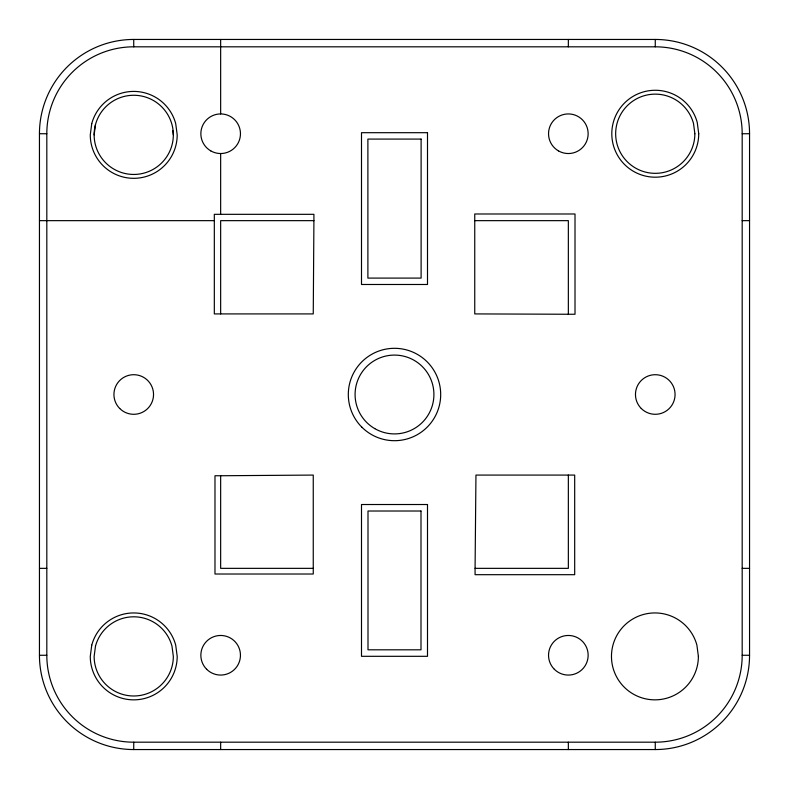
<?xml version="1.0" encoding="UTF-8"?>
<svg xmlns="http://www.w3.org/2000/svg" width="789" height="789" viewBox="0 0 789 789"><rect width="100%" height="100%" fill="white"/><g stroke="black" fill="none" stroke-linecap="round" stroke-linejoin="round"><path stroke-width="1.18" d="M313.914 220.654L313.253 313.914L214.322 313.914L214.322 214.322L313.914 214.322L313.914 220.654L220.654 220.654L220.654 313.914M475.077 568.346L475.954 475.077L574.688 475.077L574.688 574.688L475.077 574.688L475.077 568.346L568.346 568.346L568.346 475.077M94.138 134.86L95.489 124.613M220.654 475.747L313.253 475.077L313.253 574.017L214.983 574.017L214.983 475.747L220.654 475.747L220.654 568.346L313.253 568.346M133.736 39.45L655.264 39.45A94.285 94.285 0 0 1 749.55 133.736L749.55 655.264A94.285 94.285 0 0 1 655.264 749.55L133.736 749.55A94.285 94.285 0 0 1 39.45 655.264L39.45 133.736A94.285 94.285 0 0 1 133.736 39.45L133.736 46.817A86.918 86.918 0 0 0 46.817 133.736L46.817 655.264A86.918 86.918 0 0 0 133.736 742.183L655.264 742.183A86.918 86.918 0 0 0 742.183 655.264L742.183 133.736A86.918 86.918 0 0 0 655.264 46.817L133.736 46.817M39.45 133.736L46.817 133.736M742.183 133.736L749.55 133.736M39.45 220.654L214.322 220.654M474.751 220.654L568.346 220.654L568.346 314.249L575.013 314.249L575.013 213.987L474.751 213.987L474.751 313.914L568.346 314.249M742.183 220.654L749.55 220.654M39.45 568.346L46.817 568.346M742.183 568.346L749.55 568.346M39.45 655.264L46.817 655.264M742.183 655.264L749.55 655.264M172.771 130.639L173.333 134.86A39.598 39.598 0 0 1 113.932 169.152A39.598 39.598 0 0 1 113.932 100.568A39.598 39.598 0 0 1 173.333 134.86M655.264 39.45L655.264 46.817M655.264 742.183L655.264 749.55M568.346 39.45L568.346 46.817M568.346 742.183L568.346 749.55M220.654 39.45L220.654 113.932M220.654 153.53L220.654 214.322M220.654 742.183L220.654 749.55M133.736 742.183L133.736 749.55M91.751 123.617L90.271 134.86A43.464 43.464 0 0 0 133.736 178.324A43.464 43.464 0 0 0 177.2 134.86L175.71 123.617A43.464 43.464 0 0 0 91.751 123.617M91.751 645.146L90.271 656.389A43.464 43.464 0 0 0 133.736 699.853A43.464 43.464 0 0 0 177.2 656.389L175.71 645.146A43.464 43.464 0 0 0 91.751 645.146M95.489 646.142L94.138 656.389A39.598 39.598 0 0 0 133.736 695.987A39.598 39.598 0 0 0 173.333 656.389L171.982 646.142A39.598 39.598 0 0 0 95.489 646.142M427.5 132.69L361.5 132.69L361.5 284.484L427.5 284.484L427.5 132.69M421.109 139.081L367.891 139.081L367.891 278.093L421.109 278.093L421.109 139.081M427.5 504.516L361.5 504.516L361.5 656.31L427.5 656.31L427.5 504.516M421.001 511.016L367.999 511.016L367.999 649.811L421.001 649.811L421.001 511.016M698.729 133.736L697.249 122.482A43.464 43.464 0 0 0 627.324 100.44A43.464 43.464 0 0 0 636.901 173.126A43.464 43.464 0 0 0 698.729 133.736M694.862 133.736L693.511 123.488A39.598 39.598 0 0 0 629.809 103.398A39.598 39.598 0 0 0 638.528 169.625A39.598 39.598 0 0 0 694.862 133.736M698.383 656.389L696.904 645.146A43.464 43.464 0 0 0 626.989 623.103A43.464 43.464 0 0 0 636.555 695.78A43.464 43.464 0 0 0 698.383 656.389M119.731 408.495A19.794 19.794 0 0 0 152.859 399.628A19.794 19.794 0 0 0 128.607 375.377A19.794 19.794 0 0 0 119.731 408.495M210.762 150.877A19.794 19.794 0 0 0 240.458 133.736A19.794 19.794 0 0 0 210.762 116.585A19.794 19.794 0 0 0 210.762 150.877M558.444 150.877A19.794 19.794 0 0 0 588.14 133.736A19.794 19.794 0 0 0 558.444 116.585A19.794 19.794 0 0 0 558.444 150.877M641.27 408.495A19.794 19.794 0 0 0 674.388 399.628A19.794 19.794 0 0 0 650.136 375.377A19.794 19.794 0 0 0 641.27 408.495M554.342 669.269A19.794 19.794 0 0 0 587.47 660.393A19.794 19.794 0 0 0 563.218 636.141A19.794 19.794 0 0 0 554.342 669.269M206.659 669.269A19.794 19.794 0 0 0 239.777 660.393A19.794 19.794 0 0 0 215.535 636.141A19.794 19.794 0 0 0 206.659 669.269M374.795 428.634A39.411 39.411 0 0 0 433.911 394.5A39.411 39.411 0 0 0 374.795 360.366A39.411 39.411 0 0 0 374.795 428.634M361.835 427.165A46.196 46.196 0 0 0 439.118 406.453A46.196 46.196 0 0 0 382.547 349.882A46.196 46.196 0 0 0 361.835 427.165"/></g></svg>
